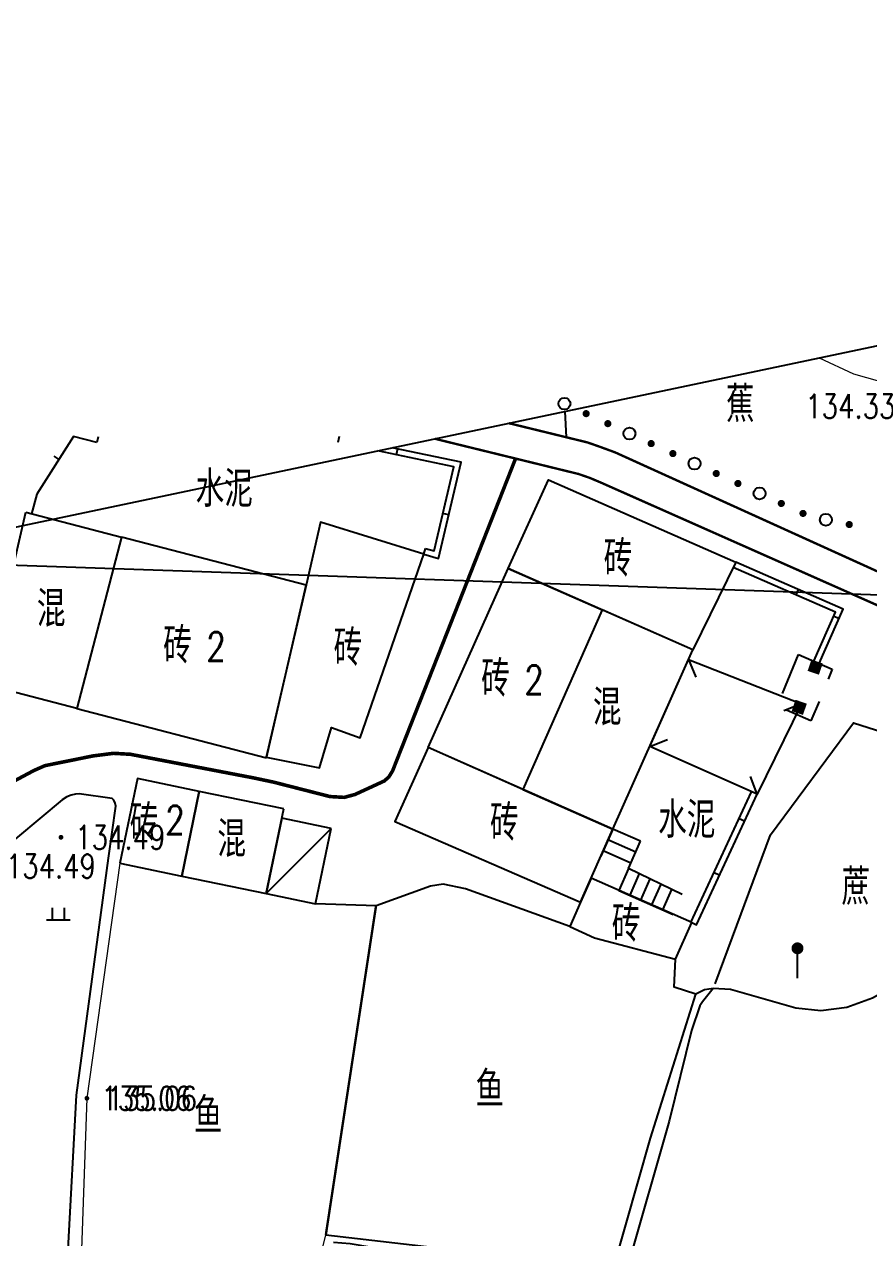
# Model space of a CAD drawing. Extents: x 529262 to 576451, y 2694391 to 2717535.
# Drawn here: x 567318.5 to 567353.9, y 2709620.1 to 2709670.9 of the extents above; entities that cross this region are included whole.
import ezdxf
from ezdxf.enums import TextEntityAlignment as Align
from ezdxf.xclip import XClip

# ---------------------------------------------------------------- set-up
doc = ezdxf.new("R2010")
doc.units = 0
doc.header["$XCLIPFRAME"] = 0
for name, pattern in [('X2', [10, 8, -2]), ('X3', [5, 4, -1]), ('X5', [3, 2, -1])]:
    doc.linetypes.add(name, pattern=pattern)
for name, color, linetype in [('DLSS', 4, 'Continuous'), ('DMTZ', 8, 'Continuous'), ('GCD', 8, 'Continuous'), ('JMD', 8, 'Continuous'), ('PP-COM', 7, 'Continuous'), ('RD-中线', 40, 'Continuous'), ('RD-红线', 7, 'Continuous'), ('ZBTZ', 8, 'Continuous')]:
    doc.layers.add(name, color=color, linetype=linetype)
doc.layers.add('SXSS', color=5, linetype='Continuous', lineweight=0)
doc.styles.add('HZ', font='rs.shx', dxfattribs={"width": 0.8, "bigfont": 'hztxt.shx'})
doc.linetypes.add('10421', pattern='A,2,[150,AAA.SHX,S=0.5,R=0,X=0,Y=0.5],1e-11', length=2)
doc.linetypes.add('10422', pattern='A,0.75,[150,AAA.SHX,S=0.5,R=0,X=0,Y=0.5],1.5,[177,AAA.SHX,S=1,R=0,X=0,Y=0.4],0.75', length=3)
doc.linetypes.add('1161', pattern='A,0,[149,AAA.SHX,S=0.15,R=0,X=0,Y=0],-1.6', length=1.6)
doc.linetypes.add('8462', pattern='A,2,[157,AAA.SHX,S=1,R=0,X=0,Y=0.5],1e-09', length=2)

# ---------------------------------------------------------------- blocks, each defined once
blk = doc.blocks.new('A$C19FD0107')
at = {"layer": 'RD-中线', "color": 8, "linetype": 'Continuous', "flags": 128}
for points in [[(-4490.734, 14139.438, 0), (-4490.29, 14139.417)], [(-3818.251, 14086.168, 0), (-3817.74, 14086.169)]]:
    blk.add_lwpolyline(points, format="xyb", dxfattribs=at)
at = {"layer": 'RD-红线', "color": 8, "linetype": 'Continuous', "flags": 128}
blk.add_lwpolyline([(-3455.572, 15234.505), (-3487.051, 15240.801, 0.040764), (-3611.555, 15255.299), (-3713.858, 15258.824)], format="xyb", dxfattribs=at)
blk = doc.blocks.new('GC200')
at = {"linetype": 'Continuous', "const_width": 0.2, "flags": 128}
blk.add_lwpolyline([(-0.1, 0, 1), (0.1, 0, 1)], format="xyb", close=True, dxfattribs=at)
blk = doc.blocks.new('gc002')
at = {"color": 8, "const_width": 1}
blk.add_lwpolyline([(-0.5, 0), (0.5, 0)], dxfattribs=at)
blk = doc.blocks.new('gc253')
at = {"color": 8, "const_width": 0.3}
blk.add_lwpolyline([(-0.15, 0, 1), (0.15, 0, 1)], format="xyb", close=True, dxfattribs=at)
blk = doc.blocks.new('gc170')
at = {"color": 8, "linetype": 'Continuous'}
blk.add_circle((0, 0), 0.5, dxfattribs=at)
blk = doc.blocks.new('gc165')
at = {"color": 8}
blk.add_line((0, 0), (0, 2), dxfattribs=at)
at = {"color": 8, "const_width": 0.5}
blk.add_lwpolyline([(-0.25, 2.5, 1), (0.25, 2.5, 1)], format="xyb", close=True, dxfattribs=at)
blk = doc.blocks.new('gc119')
at = {"color": 8}
for p, q in [((-1, 0), (1, 0)), ((-0.5, 1), (-0.5, 0)), ((0.5, 1), (0.5, 0))]:
    blk.add_line(p, q, dxfattribs=at)

msp = doc.modelspace()

# ---------------------------------------------------------------- linework, layer by layer
at = {"color": 8, "linetype": 'Continuous', "flags": 128}
msp.add_lwpolyline([(567209.956, 2709328.306), (567242.359, 2709376.873), (567237.386, 2709487.838), (567226.241, 2709566.338), (567250.471, 2709637.466), (567310.691, 2709648.291), (567365.176, 2709659.753), (567568.23, 2709904.38), (567652.452, 2709866.094), (567570.025, 2709683.533), (567490.632, 2709613.794), (567456.674, 2709542.126), (567415.71, 2709492.593), (567416.103, 2709370.575), (567398.267, 2709255.857), (567341.513, 2709220.051), (567319.6, 2709121.447), (567354.869, 2709007.157), (567377.977, 2708907.793), (567342.698, 2708646.362), (567189.906, 2708654.057), (567219.676, 2708986.987), (567146.446, 2709250.882)], dxfattribs=at)
at = {"layer": 'DLSS', "linetype": 'X2', "const_width": 0.1, "flags": 128}
msp.add_lwpolyline([(567338.82, 2709654.208), (567342.116, 2709653.402), (567342.662, 2709653.21), (567343.276, 2709652.984), (567355.592, 2709647.394), (567356.403, 2709647.151), (567357.056, 2709646.953), (567363.601, 2709645.336), (567364.998, 2709644.944)], dxfattribs=at)
msp.add_lwpolyline([(567338.82, 2709654.208), (567342.116, 2709653.402), (567342.662, 2709653.21), (567343.276, 2709652.984), (567355.592, 2709647.394), (567356.403, 2709647.151), (567357.056, 2709646.953), (567363.601, 2709645.336), (567364.998, 2709644.944)], dxfattribs=at)
at = {"layer": 'DLSS', "linetype": 'Continuous', "const_width": 0.1, "flags": 128}
msp.add_lwpolyline([(567335.72, 2709653.556), (567341.738, 2709652.081), (567342.219, 2709651.914), (567342.69, 2709651.714), (567354.937, 2709646.278), (567355.957, 2709645.856), (567356.997, 2709645.531), (567363.249, 2709644.017), (567364.998, 2709643.527)], dxfattribs=at)
msp.add_lwpolyline([(567335.72, 2709653.556), (567341.738, 2709652.081), (567342.219, 2709651.914), (567342.69, 2709651.714), (567354.937, 2709646.278), (567355.957, 2709645.856), (567356.997, 2709645.531), (567363.249, 2709644.017), (567364.998, 2709643.527)], dxfattribs=at)
at = {"layer": 'DLSS', "linetype": 'X3', "const_width": 0.15, "flags": 128}
msp.add_lwpolyline([(567309.373, 2709621.739), (567311.074, 2709625.425), (567312.654, 2709628.109), (567312.983, 2709628.585), (567314.681, 2709630.215), (567314.874, 2709630.521), (567315.343, 2709631.736), (567315.476, 2709632.202), (567315.844, 2709634.984), (567316.079, 2709635.807), (567317.131, 2709638.454), (567317.478, 2709638.885), (567318.922, 2709639.657), (567319.386, 2709639.862), (567321.409, 2709640.271), (567322.263, 2709640.379), (567322.964, 2709640.339), (567328.123, 2709639.35), (567328.96, 2709639.173), (567331.323, 2709638.569), (567331.922, 2709638.533), (567332.374, 2709638.655), (567333.601, 2709639.22), (567333.793, 2709639.389), (567333.949, 2709639.642), (567336.229, 2709645.427), (567339.101, 2709652.727)], dxfattribs=at)
msp.add_lwpolyline([(567309.373, 2709621.739), (567311.074, 2709625.425), (567312.654, 2709628.109), (567312.983, 2709628.585), (567314.681, 2709630.215), (567314.874, 2709630.521), (567315.343, 2709631.736), (567315.476, 2709632.202), (567315.844, 2709634.984), (567316.079, 2709635.807), (567317.131, 2709638.454), (567317.478, 2709638.885), (567318.922, 2709639.657), (567319.386, 2709639.862), (567321.409, 2709640.271), (567322.263, 2709640.379), (567322.964, 2709640.339), (567328.123, 2709639.35), (567328.96, 2709639.173), (567331.323, 2709638.569), (567331.922, 2709638.533), (567332.374, 2709638.655), (567333.601, 2709639.22), (567333.793, 2709639.389), (567333.949, 2709639.642), (567336.229, 2709645.427), (567339.101, 2709652.727)], dxfattribs=at)
at = {"layer": 'DMTZ', "linetype": '10422', "flags": 128}
for points, elevation in [([(567322.046, 2709635.985), (567322.351, 2709638.161), (567322.336, 2709638.294), (567322.271, 2709638.419), (567322.202, 2709638.489), (567320.815, 2709638.682), (567320.67, 2709638.671), (567320.485, 2709638.62), (567320.305, 2709638.551), (567320.105, 2709638.427), (567317.283, 2709636.088), (567316.99, 2709635.718), (567316.748, 2709635.306), (567315.323, 2709629.458), (567315.192, 2709629.182), (567314.994, 2709628.897), (567313.514, 2709627.704), (567313.32, 2709627.427)], 135.332), ([(567322.046, 2709635.985), (567322.351, 2709638.161), (567322.336, 2709638.294), (567322.271, 2709638.419), (567322.202, 2709638.489), (567320.815, 2709638.682), (567320.67, 2709638.671), (567320.485, 2709638.62), (567320.305, 2709638.551), (567320.105, 2709638.427), (567317.283, 2709636.088), (567316.99, 2709635.718), (567316.748, 2709635.306), (567315.323, 2709629.458), (567315.192, 2709629.182), (567314.994, 2709628.897), (567313.514, 2709627.704), (567313.32, 2709627.427)], 135.332), ([(567341.374, 2709633.127), (567337.001, 2709634.704), (567336.07, 2709634.895), (567335.544, 2709634.814), (567333.257, 2709633.993)], 135.055), ([(567341.374, 2709633.127), (567337.001, 2709634.704), (567336.07, 2709634.895), (567335.544, 2709634.814), (567333.257, 2709633.993)], 135.055), ([(567333.257, 2709633.993), (567330.724, 2709634.073)], 134.729), ([(567333.257, 2709633.993), (567330.724, 2709634.073)], 134.729), ([(567331.154, 2709620.208), (567343.202, 2709618.808), (567343.202, 2709618.808), (567344.758, 2709624.255), (567346.653, 2709630.291), (567345.751, 2709630.584), (567345.804, 2709631.759)], 135.055), ([(567331.154, 2709620.208), (567343.202, 2709618.808), (567343.202, 2709618.808), (567344.758, 2709624.255), (567346.653, 2709630.291), (567345.751, 2709630.584), (567345.804, 2709631.759)], 135.055), ([(567347.371, 2709630.526), (567346.929, 2709629.971), (567346.824, 2709629.804), (567346.477, 2709628.765), (567345.533, 2709624.966), (567343.823, 2709618.961), (567343.671, 2709618.584), (567343.456, 2709618.457), (567343.21, 2709618.387), (567342.976, 2709618.352), (567342.709, 2709618.376), (567341.16, 2709618.584), (567334.162, 2709619.489), (567332.174, 2709619.836), (567331.475, 2709619.892)], 135.352), ([(567347.371, 2709630.526), (567346.929, 2709629.971), (567346.824, 2709629.804), (567346.477, 2709628.765), (567345.533, 2709624.966), (567343.823, 2709618.961), (567343.671, 2709618.584), (567343.456, 2709618.457), (567343.21, 2709618.387), (567342.976, 2709618.352), (567342.709, 2709618.376), (567341.16, 2709618.584), (567334.162, 2709619.489), (567332.174, 2709619.836), (567331.475, 2709619.892)], 135.352)]:
    msp.add_lwpolyline(points, dxfattribs=dict(at, elevation=elevation))
at = {"layer": 'DMTZ', "linetype": '10421', "elevation": 135.352, "flags": 128}
msp.add_lwpolyline([(567319.509, 2709616.767), (567320.233, 2709618.964), (567320.322, 2709619.287), (567320.36, 2709619.606), (567320.705, 2709626.064), (567322.046, 2709635.985)], dxfattribs=at)
msp.add_lwpolyline([(567319.509, 2709616.767), (567320.233, 2709618.964), (567320.322, 2709619.287), (567320.36, 2709619.606), (567320.705, 2709626.064), (567322.046, 2709635.985)], dxfattribs=at)
at = {"layer": 'DMTZ', "linetype": '10421', "flags": 128}
msp.add_lwpolyline([(567358.459, 2709632.464), (567358.212, 2709632.401), (567357.926, 2709632.278), (567354.056, 2709630.125), (567352.975, 2709629.737), (567351.89, 2709629.586), (567350.837, 2709629.702), (567348.101, 2709630.487), (567347.371, 2709630.526), (567347.014, 2709630.468), (567346.653, 2709630.291)], dxfattribs=at)
msp.add_lwpolyline([(567358.459, 2709632.464), (567358.212, 2709632.401), (567357.926, 2709632.278), (567354.056, 2709630.125), (567352.975, 2709629.737), (567351.89, 2709629.586), (567350.837, 2709629.702), (567348.101, 2709630.487), (567347.371, 2709630.526), (567347.014, 2709630.468), (567346.653, 2709630.291)], dxfattribs=at)
at = {"layer": 'JMD', "linetype": 'Continuous'}
for p, q in [((567321.619, 2709653.642), (567321.558, 2709653.4)), ((567321.619, 2709653.642), (567321.558, 2709653.4)), ((567331.707, 2709653.645), (567331.656, 2709653.401)), ((567331.707, 2709653.645), (567331.656, 2709653.401)), ((567334.155, 2709653.135), (567334.103, 2709652.89)), ((567334.155, 2709653.135), (567334.103, 2709652.89)), ((567319.765, 2709652.824), (567319.976, 2709652.691)), ((567319.765, 2709652.824), (567319.976, 2709652.691)), ((567336.3, 2709650.363), (567336.057, 2709650.42)), ((567336.3, 2709650.363), (567336.057, 2709650.42)), ((567335.263, 2709648.716), (567335.33, 2709648.957)), ((567335.263, 2709648.716), (567335.33, 2709648.957)), ((567350.938, 2709647.246), (567350.838, 2709647.017)), ((567350.938, 2709647.246), (567350.838, 2709647.017)), ((567352.654, 2709646.019), (567352.425, 2709646.121)), ((567352.654, 2709646.019), (567352.425, 2709646.121)), ((567346.344, 2709644.31), (567346.647, 2709643.569)), ((567346.344, 2709644.31), (567346.647, 2709643.569)), ((567351.081, 2709642.448), (567350.335, 2709642.159)), ((567351.081, 2709642.448), (567350.335, 2709642.159)), ((567344.719, 2709640.669), (567345.466, 2709640.955)), ((567344.719, 2709640.669), (567345.466, 2709640.955)), ((567349.215, 2709638.662), (567348.943, 2709639.414)), ((567349.215, 2709638.662), (567348.943, 2709639.414)), ((567331.38, 2709637.233), (567328.657, 2709634.501)), ((567331.38, 2709637.233), (567328.657, 2709634.501)), ((567348.692, 2709637.536), (567348.465, 2709637.641)), ((567348.692, 2709637.536), (567348.465, 2709637.641)), ((567343.174, 2709637.208), (567342.672, 2709636.075)), ((567343.174, 2709637.208), (567342.672, 2709636.075)), ((567343.174, 2709637.208), (567342.672, 2709636.075)), ((567343.174, 2709637.208), (567342.672, 2709636.075)), ((567344.134, 2709636.236), (567342.971, 2709636.751)), ((567344.134, 2709636.236), (567342.971, 2709636.751)), ((567344.337, 2709636.693), (567343.174, 2709637.208)), ((567344.337, 2709636.693), (567343.174, 2709637.208)), ((567343.931, 2709635.778), (567342.768, 2709636.294)), ((567343.931, 2709635.778), (567342.768, 2709636.294)), ((567343.835, 2709635.56), (567344.337, 2709636.693)), ((567343.835, 2709635.56), (567344.337, 2709636.693)), ((567343.835, 2709635.56), (567343.426, 2709634.638)), ((567343.835, 2709635.56), (567343.426, 2709634.638)), ((567346.076, 2709634.46), (567343.835, 2709635.56)), ((567346.076, 2709634.46), (567343.835, 2709635.56)), ((567344.283, 2709635.34), (567343.883, 2709634.436)), ((567344.283, 2709635.34), (567343.883, 2709634.436)), ((567347.639, 2709635.268), (567347.412, 2709635.374)), ((567347.639, 2709635.268), (567347.412, 2709635.374)), ((567344.732, 2709635.119), (567344.34, 2709634.233)), ((567344.732, 2709635.119), (567344.34, 2709634.233)), ((567345.181, 2709634.899), (567344.796, 2709634.031)), ((567345.181, 2709634.899), (567344.796, 2709634.031)), ((567345.63, 2709634.679), (567345.253, 2709633.828)), ((567345.63, 2709634.679), (567345.253, 2709633.828)), ((567343.426, 2709634.638), (567345.707, 2709633.627)), ((567343.426, 2709634.638), (567345.707, 2709633.627)), ((567343.426, 2709634.638), (567345.707, 2709633.627)), ((567343.426, 2709634.638), (567345.707, 2709633.627))]:
    msp.add_line(p, q, dxfattribs=at)
at = {"layer": 'JMD', "linetype": 'Continuous', "flags": 128}
for points, elevation in [([(567321.558, 2709653.4), (567320.578, 2709653.645), (567319.055, 2709651.231), (567318.824, 2709650.416)], 136.485), ([(567321.558, 2709653.4), (567320.578, 2709653.645), (567319.055, 2709651.231), (567318.824, 2709650.416)], 136.485), ([(567335.33, 2709648.957), (567335.689, 2709648.857), (567336.52, 2709652.386), (567333.325, 2709653.052)], 137.712), ([(567335.33, 2709648.957), (567335.689, 2709648.857), (567336.52, 2709652.386), (567333.325, 2709653.052)], 137.712), ([(567335.263, 2709648.716), (567335.873, 2709648.546), (567336.822, 2709652.578), (567333.934, 2709653.181)], 137.712), ([(567335.263, 2709648.716), (567335.873, 2709648.546), (567336.822, 2709652.578), (567333.934, 2709653.181)], 137.712), ([(567338.789, 2709648.123), (567340.484, 2709651.833), (567348.323, 2709648.393), (567346.524, 2709644.712), (567338.789, 2709648.123)], 135.222), ([(567338.789, 2709648.123), (567340.484, 2709651.833), (567348.323, 2709648.393), (567346.524, 2709644.712), (567338.789, 2709648.123)], 135.222), ([(567351.824, 2709644.143), (567352.83, 2709646.417), (567348.323, 2709648.393)], 135.101), ([(567351.824, 2709644.143), (567352.83, 2709646.417), (567348.323, 2709648.393)], 135.101), ([(567351.595, 2709644.243), (567352.5, 2709646.289), (567348.213, 2709648.168)], 135.101), ([(567351.595, 2709644.243), (567352.5, 2709646.289), (567348.213, 2709648.168)], 135.101)]:
    msp.add_lwpolyline(points, dxfattribs=dict(at, elevation=elevation))
for points in [[(567318.582, 2709650.479), (567322.592, 2709649.436), (567320.725, 2709642.258), (567316.913, 2709643.249)], [(567318.582, 2709650.479), (567322.592, 2709649.436), (567320.725, 2709642.258), (567316.913, 2709643.249)], [(567328.666, 2709640.193), (567330.335, 2709647.423), (567322.592, 2709649.436), (567320.725, 2709642.258)], [(567328.666, 2709640.193), (567330.335, 2709647.423), (567322.592, 2709649.436), (567320.725, 2709642.258)], [(567342.722, 2709646.388), (567339.407, 2709638.869), (567335.439, 2709640.619), (567338.789, 2709648.123)], [(567342.722, 2709646.388), (567339.407, 2709638.869), (567335.439, 2709640.619), (567338.789, 2709648.123)], [(567346.524, 2709644.712), (567342.722, 2709646.388), (567339.407, 2709638.869), (567343.174, 2709637.208)], [(567346.524, 2709644.712), (567342.722, 2709646.388), (567339.407, 2709638.869), (567343.174, 2709637.208)], [(567322.524, 2709635.774), (567325.116, 2709635.236), (567325.852, 2709638.783), (567323.26, 2709639.321)], [(567322.524, 2709635.774), (567325.116, 2709635.236), (567325.852, 2709638.783), (567323.26, 2709639.321)], [(567329.393, 2709638.048), (567325.852, 2709638.783), (567325.116, 2709635.236), (567328.657, 2709634.501)], [(567329.393, 2709638.048), (567325.852, 2709638.783), (567325.116, 2709635.236), (567328.657, 2709634.501)], [(567331.38, 2709637.233), (567329.313, 2709637.662), (567328.657, 2709634.501), (567330.724, 2709634.073)], [(567331.38, 2709637.233), (567329.313, 2709637.662), (567328.657, 2709634.501), (567330.724, 2709634.073)], [(567342.263, 2709635.153), (567341.817, 2709634.146), (567341.374, 2709633.127), (567342.408, 2709632.649), (567345.804, 2709631.759), (567346.48, 2709633.285)], [(567342.263, 2709635.153), (567341.817, 2709634.146), (567341.374, 2709633.127), (567342.408, 2709632.649), (567345.804, 2709631.759), (567346.48, 2709633.285)]]:
    msp.add_lwpolyline(points, close=True, dxfattribs=at)
for points, elevation in [([(567328.659, 2709640.222), (567330.894, 2709639.775), (567331.39, 2709641.456), (567332.589, 2709641.033), (567335.263, 2709648.716), (567330.927, 2709650.056), (567330.335, 2709647.423)], 138.615), ([(567328.659, 2709640.222), (567330.894, 2709639.775), (567331.39, 2709641.456), (567332.589, 2709641.033), (567335.263, 2709648.716), (567330.927, 2709650.056), (567330.335, 2709647.423)], 138.615), ([(567351.081, 2709642.448), (567349.215, 2709638.662), (567344.719, 2709640.669), (567346.344, 2709644.31)], 135.416), ([(567351.081, 2709642.448), (567349.215, 2709638.662), (567344.719, 2709640.669), (567346.344, 2709644.31)], 135.416), ([(567335.439, 2709640.619), (567334.049, 2709637.529), (567341.817, 2709634.146), (567343.174, 2709637.208)], 135.112), ([(567335.439, 2709640.619), (567334.049, 2709637.529), (567341.817, 2709634.146), (567343.174, 2709637.208)], 135.112)]:
    msp.add_lwpolyline(points, close=True, dxfattribs=dict(at, elevation=elevation))
at = {"layer": 'JMD', "linetype": 'X5', "flags": 128}
msp.add_lwpolyline([(567350.955, 2709644.524), (567352.367, 2709643.905), (567351.474, 2709641.736), (567350.062, 2709642.355)], close=True, dxfattribs=at)
msp.add_lwpolyline([(567350.955, 2709644.524), (567352.367, 2709643.905), (567351.474, 2709641.736), (567350.062, 2709642.355)], close=True, dxfattribs=at)
at = {"layer": 'JMD', "linetype": 'Continuous', "flags": 128}
for points in [[(567346.449, 2709633.298), (567348.986, 2709638.764)], [(567346.449, 2709633.298), (567348.986, 2709638.764)], [(567346.48, 2709633.285), (567346.678, 2709633.197), (567349.215, 2709638.662)], [(567346.48, 2709633.285), (567346.678, 2709633.197), (567349.215, 2709638.662)]]:
    msp.add_lwpolyline(points, dxfattribs=at)
at = {"layer": 'SXSS', "color": 8, "linetype": '10421', "flags": 128}
for points, elevation in [([(567351.822, 2709656.943), (567353.26, 2709656.273), (567354.989, 2709655.791), (567356.254, 2709656.205), (567357.779, 2709657.143), (567364.998, 2709658.679)], 134.235), ([(567351.822, 2709656.943), (567353.26, 2709656.273), (567354.989, 2709655.791), (567356.254, 2709656.205), (567357.779, 2709657.143), (567364.998, 2709658.679)], 134.235), ([(567322.524, 2709635.774), (567321.146, 2709625.928), (567320.918, 2709619.589), (567320.777, 2709619.019), (567320.652, 2709618.626), (567319.854, 2709616.917), (567319.802, 2709616.729), (567319.817, 2709616.572), (567319.935, 2709616.426), (567320.164, 2709616.32), (567324.615, 2709614.743), (567328.865, 2709614.379), (567329.542, 2709614.508), (567329.909, 2709615.021), (567330.144, 2709616.087), (567331.154, 2709620.208)], 135.304), ([(567322.524, 2709635.774), (567321.146, 2709625.928), (567320.918, 2709619.589), (567320.777, 2709619.019), (567320.652, 2709618.626), (567319.854, 2709616.917), (567319.802, 2709616.729), (567319.817, 2709616.572), (567319.935, 2709616.426), (567320.164, 2709616.32), (567324.615, 2709614.743), (567328.865, 2709614.379), (567329.542, 2709614.508), (567329.909, 2709615.021), (567330.144, 2709616.087), (567331.154, 2709620.208)], 135.304)]:
    msp.add_lwpolyline(points, dxfattribs=dict(at, elevation=elevation))
at = {"layer": 'SXSS', "color": 8, "linetype": '8462', "const_width": 0.1, "elevation": 135.3, "flags": 128}
msp.add_lwpolyline([(567333.257, 2709633.993), (567331.154, 2709620.208)], dxfattribs=at)
msp.add_lwpolyline([(567333.257, 2709633.993), (567331.154, 2709620.208)], dxfattribs=at)
at = {"layer": 'ZBTZ', "linetype": '1161', "flags": 128}
for points, elevation in [([(567341.166, 2709654.702), (567341.227, 2709653.62)], 134.121), ([(567341.166, 2709654.702), (567341.227, 2709653.62)], 134.121), ([(567347.465, 2709630.722), (567349.781, 2709636.959), (567353.261, 2709641.66), (567355.707, 2709640.872), (567357.783, 2709637.33), (567358.459, 2709632.464)], 134.873), ([(567347.465, 2709630.722), (567349.781, 2709636.959), (567353.261, 2709641.66), (567355.707, 2709640.872), (567357.783, 2709637.33), (567358.459, 2709632.464)], 134.873)]:
    msp.add_lwpolyline(points, dxfattribs=dict(at, elevation=elevation))

# ---------------------------------------------------------------- block references
at = {"layer": 'GCD', "linetype": 'Continuous'}
ref = msp.add_blockref('GC200', (567320.059, 2709636.861, 134.49), dxfattribs=dict(at, xscale=0.5, yscale=0.5, zscale=0.5))
ref.add_attrib('height', '134.49', dxfattribs={"linetype": 'Continuous', "height": 1, "style": 'HZ', "width": 0.8}).set_placement((567320.659, 2709636.861, 134.49), align=Align.MIDDLE_LEFT)
at = {"layer": 'GCD', "linetype": 'Continuous', "xscale": 0.5, "yscale": 0.5, "zscale": 0.5}
for p in [(567320.059, 2709636.861, 134.49), (567321.146, 2709625.928, 135.055)]:
    msp.add_blockref('GC200', p, dxfattribs=at)
at = {"layer": 'GCD', "linetype": 'Continuous'}
ref = msp.add_blockref('GC200', (567321.146, 2709625.928, 135.055), dxfattribs=dict(at, xscale=0.5, yscale=0.5, zscale=0.5))
ref.add_attrib('height', '135.06', dxfattribs={"linetype": 'Continuous', "height": 1, "style": 'HZ', "width": 0.8}).set_placement((567321.746, 2709625.928, 135.055), align=Align.MIDDLE_LEFT)
at = {"layer": 'JMD', "linetype": 'Continuous'}
for name, p, xscale, yscale, rotation in [('gc170', (567341.148, 2709655.027), 0.4999999999456883, 0.4999999999456883, 335.2901250301367), ('gc170', (567341.148, 2709655.027), 0.4999999999456883, 0.4999999999456883, 335.2901250301367), ('gc253', (567342.056, 2709654.609), 0.4999999999456883, 0.4999999999456883, 335.2901250301367), ('gc253', (567342.056, 2709654.609), 0.4999999999456883, 0.4999999999456883, 335.2901250301367), ('gc253', (567342.965, 2709654.191), 0.4999999999456883, 0.4999999999456883, 335.2901250301367), ('gc253', (567342.965, 2709654.191), 0.4999999999456883, 0.4999999999456883, 335.2901250301367), ('gc170', (567343.873, 2709653.773), 0.4999999999456883, 0.4999999999456883, 335.2901250301367), ('gc170', (567343.873, 2709653.773), 0.4999999999456883, 0.4999999999456883, 335.2901250301367), ('gc253', (567344.781, 2709653.355), 0.4999999999456883, 0.4999999999456883, 335.2901250301367), ('gc253', (567344.781, 2709653.355), 0.4999999999456883, 0.4999999999456883, 335.2901250301367), ('gc253', (567345.69, 2709652.937), 0.4999999999456883, 0.4999999999456883, 335.2901250301367), ('gc253', (567345.69, 2709652.937), 0.4999999999456883, 0.4999999999456883, 335.2901250301367), ('gc170', (567346.598, 2709652.519), 0.4999999999456883, 0.4999999999456883, 335.2901250301367), ('gc170', (567346.598, 2709652.519), 0.4999999999456883, 0.4999999999456883, 335.2901250301367), ('gc253', (567347.507, 2709652.101), 0.4999999999456883, 0.4999999999456883, 335.2901250301367), ('gc253', (567347.507, 2709652.101), 0.4999999999456883, 0.4999999999456883, 335.2901250301367), ('gc253', (567348.415, 2709651.683), 0.4999999999456883, 0.4999999999456883, 335.2901250301367), ('gc253', (567348.415, 2709651.683), 0.4999999999456883, 0.4999999999456883, 335.2901250301367), ('gc170', (567349.324, 2709651.265), 0.4999999999456883, 0.4999999999456883, 335.2901250301367), ('gc170', (567349.324, 2709651.265), 0.4999999999456883, 0.4999999999456883, 335.2901250301367), ('gc253', (567350.232, 2709650.847), 0.4999999999456883, 0.4999999999456883, 335.2901250301367), ('gc253', (567350.232, 2709650.847), 0.4999999999456883, 0.4999999999456883, 335.2901250301367), ('gc253', (567351.141, 2709650.429), 0.4999999999456883, 0.4999999999456883, 335.2901250301367), ('gc253', (567351.141, 2709650.429), 0.4999999999456883, 0.4999999999456883, 335.2901250301367), ('gc170', (567352.099, 2709650.163), 0.5000000000785032, 0.5000000000785032, 348.4419830200092), ('gc170', (567352.099, 2709650.163), 0.5000000000785032, 0.5000000000785032, 348.4419830200092), ('gc253', (567353.078, 2709649.963), 0.5000000000785032, 0.5000000000785032, 348.4419830200092), ('gc253', (567353.078, 2709649.963), 0.5000000000785032, 0.5000000000785032, 348.4419830200092)]:
    msp.add_blockref(name, p, dxfattribs=dict(at, xscale=xscale, yscale=yscale, rotation=rotation))
at = {"layer": 'JMD', "linetype": 'Continuous', "xscale": 0.5000000000572921, "yscale": 0.5000000000572921, "zscale": 0.5000000000572921, "rotation": 160.9895184070407}
for p in [(567351.651, 2709643.989), (567351.651, 2709643.989), (567350.983, 2709642.303), (567350.983, 2709642.303)]:
    msp.add_blockref('gc002', p, dxfattribs=at)
at = {"layer": 'PP-COM'}
ref = msp.add_blockref('A$C19FD0107', (570997.993, 2694390.603), dxfattribs=at)
XClip(ref).set_block_clipping_path([(-9366.4383134884, 14428.6043910822), (-3328.4480743363, 17452.7484863754)])
at = {"layer": 'ZBTZ', "linetype": 'Continuous', "xscale": 0.5, "yscale": 0.5}
for name, p in [('gc119', (567319.947, 2709633.403)), ('gc119', (567319.947, 2709633.403)), ('gc165', (567350.91, 2709630.96)), ('gc165', (567350.91, 2709630.96))]:
    msp.add_blockref(name, p, dxfattribs=at)

# ---------------------------------------------------------------- texts
at = {"layer": 'DMTZ', "linetype": 'Continuous', "style": 'HZ', "width": 0.8}
for p in [(567326.896, 2709651.528), (567326.896, 2709651.528), (567346.273, 2709637.664), (567346.273, 2709637.664)]:
    msp.add_text('水泥', height=1.5, dxfattribs=at).set_placement(p, align=Align.MIDDLE)
at = {"layer": 'GCD', "linetype": 'Continuous', "style": 'HZ', "width": 0.8}
for s, p in [('134.33', (567353.124, 2709654.918)), ('134.49', (567319.637, 2709635.652)), ('135.06', (567323.871, 2709625.928))]:
    msp.add_text(s, height=1, dxfattribs=at).set_placement(p, align=Align.MIDDLE)
at = {"layer": 'JMD', "linetype": 'Continuous', "style": 'HZ', "width": 0.8}
for s, height, p in [('砖', 1.5, (567343.993, 2709648.54)), ('砖', 1.5, (567343.993, 2709648.54)), ('混', 1.5, (567320.249, 2709646.432)), ('混', 1.5, (567320.249, 2709646.432)), ('砖', 1.5, (567325.54, 2709644.897)), ('砖', 1.5, (567325.54, 2709644.897)), ('2', 1.2, (567326.968, 2709644.852)), ('2', 1.2, (567326.968, 2709644.852)), ('砖', 1.5, (567332.679, 2709644.8)), ('砖', 1.5, (567332.679, 2709644.8)), ('砖', 1.5, (567338.86, 2709643.509)), ('砖', 1.5, (567338.86, 2709643.509)), ('2', 1.2, (567340.287, 2709643.464)), ('2', 1.2, (567340.287, 2709643.464)), ('混', 1.5, (567343.537, 2709642.304)), ('混', 1.5, (567343.537, 2709642.304)), ('砖', 1.5, (567324.139, 2709637.473)), ('砖', 1.5, (567324.139, 2709637.473)), ('砖', 1.5, (567339.23, 2709637.474)), ('砖', 1.5, (567339.23, 2709637.474)), ('2', 1.2, (567325.246, 2709637.586)), ('2', 1.2, (567325.246, 2709637.586)), ('混', 1.5, (567327.808, 2709636.786)), ('混', 1.5, (567327.808, 2709636.786)), ('砖', 1.5, (567344.332, 2709633.245)), ('砖', 1.5, (567344.332, 2709633.245))]:
    msp.add_text(s, height=height, dxfattribs=at).set_placement(p, align=Align.MIDDLE_RIGHT)
at = {"layer": 'SXSS', "color": 8, "linetype": 'Continuous', "style": 'HZ', "width": 0.8}
for p in [(567338.02, 2709626.386), (567338.02, 2709626.386), (567326.223, 2709625.282), (567326.223, 2709625.282)]:
    msp.add_text('鱼', height=1.5, dxfattribs=at).set_placement(p, align=Align.MIDDLE)
at = {"layer": 'ZBTZ', "linetype": 'Continuous', "style": 'HZ', "width": 0.8}
for s, p in [('蕉', (567348.509, 2709655.08)), ('蕉', (567348.509, 2709655.08)), ('蔗', (567353.355, 2709634.855)), ('蔗', (567353.355, 2709634.855))]:
    msp.add_text(s, height=1.5, dxfattribs=at).set_placement(p, align=Align.MIDDLE)

doc.saveas('drawing.dxf')
